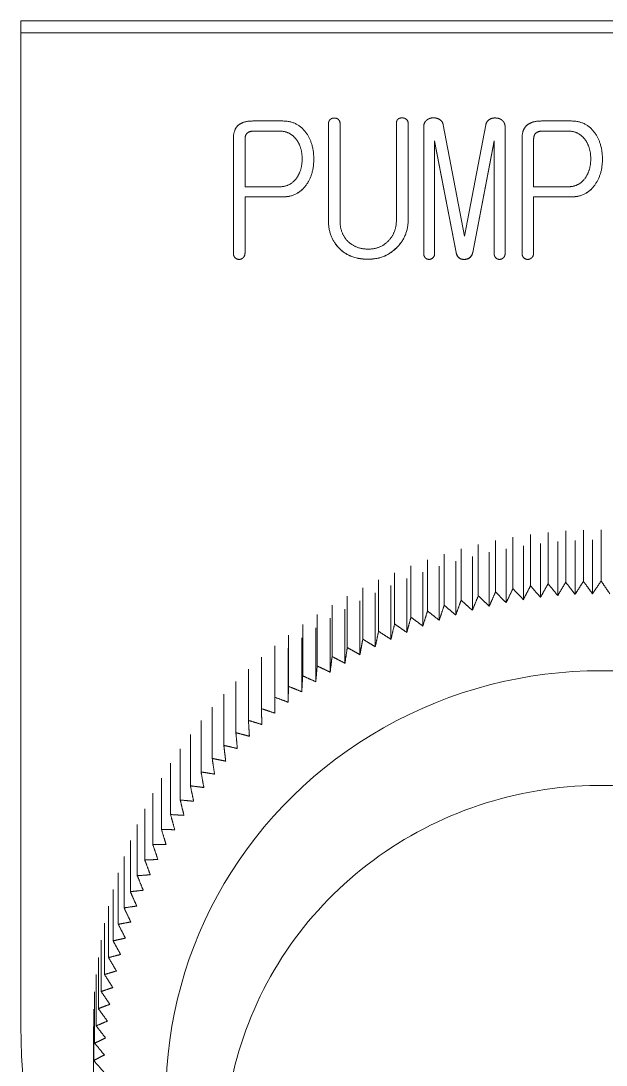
# Model space of a CAD drawing. Header units: millimetres. Extents: x 4969 to 37601, y -771 to 6478.
# Drawn here: x 28361.99 to 28382.16, y 1247.66 to 1283.65 of the extents above; entities that cross this region are included whole.
import ezdxf

# ---------------------------------------------------------------- set-up
doc = ezdxf.new("R2010")
doc.units = ezdxf.units.MM
doc.header["$LTSCALE"] = 7
doc.header["$MEASUREMENT"] = 0
doc.layers.add('REMOTE BOX ASSY(OP)$0$가시적인 것(ISO)', color=3, linetype='CONTINUOUS', lineweight=5)

msp = doc.modelspace()

# ---------------------------------------------------------------- linework, layer by layer
at = {"layer": 'REMOTE BOX ASSY(OP)$0$가시적인 것(ISO)'}
for p, q in [((28361.992, 1283.23, -0.01), (28361.992, 1283.645, -0.01)), ((28361.992, 1283.645, -0.01), (28401.992, 1283.645, -0.01)), ((28361.992, 1283.23, -0.01), (28401.992, 1283.23, -0.01)), ((28361.992, 1248.994, -0.01), (28361.992, 1283.23, -0.01)), ((28369.989, 1280.196, -0.01), (28371.019, 1280.196, -0.01)), ((28372.593, 1276.763, -0.01), (28372.593, 1280.095, -0.01)), ((28372.994, 1280.095, -0.01), (28372.994, 1276.75, -0.01)), ((28374.937, 1276.807, -0.01), (28374.937, 1280.133, -0.01)), ((28375.339, 1280.12, -0.01), (28375.339, 1276.776, -0.01)), ((28375.876, 1275.623, -0.01), (28375.876, 1279.994, -0.01)), ((28376.55, 1280.063, -0.01), (28377.282, 1276.224, -0.01)), ((28377.282, 1276.224, -0.01), (28378.014, 1280.063, -0.01)), ((28378.681, 1279.994, -0.01), (28378.681, 1275.623, -0.01)), ((28379.937, 1280.196, -0.01), (28380.967, 1280.196, -0.01)), ((28369.316, 1275.648, -0.01), (28369.316, 1279.576, -0.01)), ((28369.717, 1279.563, -0.01), (28369.717, 1279.565, -0.01)), ((28369.717, 1279.563, -0.01), (28369.717, 1277.929, -0.01)), ((28370.902, 1279.85, -0.01), (28370.041, 1279.85, -0.01)), ((28370.902, 1279.848, -0.01), (28370.041, 1279.848, -0.01)), ((28379.264, 1275.648, -0.01), (28379.264, 1279.576, -0.01)), ((28379.665, 1279.563, -0.01), (28379.665, 1279.565, -0.01)), ((28379.665, 1279.563, -0.01), (28379.665, 1277.929, -0.01)), ((28380.851, 1279.85, -0.01), (28379.989, 1279.85, -0.01)), ((28380.851, 1279.848, -0.01), (28379.989, 1279.848, -0.01)), ((28376.252, 1279.506, -0.01), (28376.252, 1279.508, -0.01)), ((28376.997, 1275.663, -0.01), (28376.252, 1279.508, -0.01)), ((28376.252, 1279.506, -0.01), (28376.252, 1275.623, -0.01)), ((28376.997, 1275.661, -0.01), (28376.252, 1279.506, -0.01)), ((28378.305, 1279.508, -0.01), (28377.567, 1275.663, -0.01)), ((28378.305, 1279.506, -0.01), (28377.567, 1275.661, -0.01)), ((28378.305, 1279.506, -0.01), (28378.305, 1279.508, -0.01)), ((28378.305, 1275.623, -0.01), (28378.305, 1279.506, -0.01)), ((28371.686, 1278.885, -0.01), (28371.686, 1278.887, -0.01)), ((28381.634, 1278.885, -0.01), (28381.634, 1278.887, -0.01)), ((28369.717, 1277.929, -0.01), (28370.902, 1277.929, -0.01)), ((28379.665, 1277.929, -0.01), (28380.851, 1277.929, -0.01)), ((28369.717, 1277.58, -0.01), (28369.717, 1277.582, -0.01)), ((28371.019, 1277.582, -0.01), (28369.717, 1277.582, -0.01)), ((28369.717, 1277.58, -0.01), (28369.717, 1275.648, -0.01)), ((28371.019, 1277.58, -0.01), (28369.717, 1277.58, -0.01)), ((28379.665, 1277.58, -0.01), (28379.665, 1277.582, -0.01)), ((28380.967, 1277.582, -0.01), (28379.665, 1277.582, -0.01)), ((28379.665, 1277.58, -0.01), (28379.665, 1275.648, -0.01)), ((28380.967, 1277.58, -0.01), (28379.665, 1277.58, -0.01)), ((28377.567, 1275.661, -0.01), (28377.567, 1275.663, -0.01)), ((28369.374, 1275.483, -0.01), (28369.374, 1275.485, -0.01)), ((28376.187, 1275.477, -0.01), (28376.187, 1275.479, -0.01)), ((28377.275, 1275.426, -0.01), (28377.275, 1275.428, -0.01)), ((28378.616, 1275.477, -0.01), (28378.616, 1275.479, -0.01)), ((28379.322, 1275.483, -0.01), (28379.322, 1275.485, -0.01)), ((28378.953, 1265.852, -0.01), (28378.953, 1264.085, -0.01)), ((28379.556, 1265.945, -0.01), (28379.556, 1264.178, -0.01)), ((28380.162, 1266.018, -0.01), (28380.162, 1264.251, -0.01)), ((28380.771, 1266.07, -0.01), (28380.771, 1264.303, -0.01)), ((28381.381, 1266.102, -0.01), (28381.381, 1264.334, -0.01)), ((28381.992, 1266.112, -0.01), (28381.992, 1264.345, -0.01)), ((28377.758, 1265.604, -0.01), (28377.758, 1263.836, -0.01)), ((28378.353, 1265.738, -0.01), (28378.353, 1263.971, -0.01)), ((28379.31, 1265.559, -0.01), (28379.31, 1263.701, -0.01)), ((28379.902, 1265.641, -0.01), (28379.902, 1263.782, -0.01)), ((28380.497, 1265.702, -0.01), (28380.497, 1263.843, -0.01)), ((28381.094, 1265.743, -0.01), (28381.094, 1263.884, -0.01)), ((28381.692, 1265.763, -0.01), (28381.692, 1263.905, -0.01)), ((28376.584, 1265.274, -0.01), (28376.584, 1263.507, -0.01)), ((28377.168, 1265.449, -0.01), (28377.168, 1263.682, -0.01)), ((28377.554, 1265.194, -0.01), (28377.554, 1263.336, -0.01)), ((28378.135, 1265.336, -0.01), (28378.135, 1263.477, -0.01)), ((28378.72, 1265.458, -0.01), (28378.72, 1263.599, -0.01)), ((28375.436, 1264.866, -0.01), (28375.436, 1263.098, -0.01)), ((28376.006, 1265.08, -0.01), (28376.006, 1263.313, -0.01)), ((28376.41, 1264.852, -0.01), (28376.41, 1262.994, -0.01)), ((28376.979, 1265.033, -0.01), (28376.979, 1263.174, -0.01)), ((28374.874, 1264.632, -0.01), (28374.874, 1262.865, -0.01)), ((28375.292, 1264.433, -0.01), (28375.292, 1262.574, -0.01)), ((28375.847, 1264.652, -0.01), (28375.847, 1262.793, -0.01)), ((28373.776, 1264.108, -0.01), (28373.776, 1262.341, -0.01)), ((28374.32, 1264.38, -0.01), (28374.32, 1262.612, -0.01)), ((28374.746, 1264.194, -0.01), (28374.746, 1262.336, -0.01)), ((28373.242, 1263.819, -0.01), (28373.242, 1262.052, -0.01)), ((28374.208, 1263.938, -0.01), (28374.208, 1262.079, -0.01)), ((28372.718, 1263.511, -0.01), (28372.718, 1261.744, -0.01)), ((28373.161, 1263.37, -0.01), (28373.161, 1261.512, -0.01)), ((28373.679, 1263.663, -0.01), (28373.679, 1261.805, -0.01)), ((28372.206, 1263.186, -0.01), (28372.206, 1261.418, -0.01)), ((28372.653, 1263.06, -0.01), (28372.653, 1261.202, -0.01)), ((28371.705, 1262.843, -0.01), (28371.705, 1261.076, -0.01)), ((28372.157, 1262.733, -0.01), (28372.157, 1260.874, -0.01)), ((28371.218, 1262.483, -0.01), (28371.218, 1260.716, -0.01)), ((28371.673, 1262.389, -0.01), (28371.673, 1260.53, -0.01)), ((28370.743, 1262.107, -0.01), (28370.743, 1260.34, -0.01)), ((28371.201, 1262.028, -0.01), (28371.201, 1260.17, -0.01)), ((28370.282, 1261.715, -0.01), (28370.282, 1259.948, -0.01)), ((28369.835, 1261.308, -0.01), (28369.835, 1259.541, -0.01)), ((28369.403, 1260.885, -0.01), (28369.403, 1259.118, -0.01)), ((28368.987, 1260.448, -0.01), (28368.987, 1258.681, -0.01)), ((28368.586, 1259.997, -0.01), (28368.586, 1258.23, -0.01)), ((28368.202, 1259.533, -0.01), (28368.202, 1257.766, -0.01)), ((28367.834, 1259.056, -0.01), (28367.834, 1257.289, -0.01)), ((28367.484, 1258.567, -0.01), (28367.484, 1256.799, -0.01)), ((28367.151, 1258.065, -0.01), (28367.151, 1256.298, -0.01)), ((28366.836, 1257.553, -0.01), (28366.836, 1255.786, -0.01)), ((28366.54, 1257.031, -0.01), (28366.54, 1255.263, -0.01)), ((28366.263, 1256.498, -0.01), (28366.263, 1254.731, -0.01)), ((28366.005, 1255.957, -0.01), (28366.005, 1254.19, -0.01)), ((28365.766, 1255.407, -0.01), (28365.766, 1253.64, -0.01)), ((28365.547, 1254.849, -0.01), (28365.547, 1253.082, -0.01)), ((28365.348, 1254.284, -0.01), (28365.348, 1252.517, -0.01)), ((28365.17, 1253.713, -0.01), (28365.17, 1251.945, -0.01)), ((28365.012, 1253.136, -0.01), (28365.012, 1251.368, -0.01)), ((28364.874, 1252.553, -0.01), (28364.874, 1250.786, -0.01)), ((28364.758, 1251.967, -0.01), (28364.758, 1250.2, -0.01)), ((28364.662, 1251.377, -0.01), (28364.662, 1249.61, -0.01)), ((28364.588, 1250.784, -0.01), (28364.588, 1249.017, -0.01)), ((28364.534, 1250.189, -0.01), (28364.534, 1248.421, -0.01)), ((28364.502, 1249.592, -0.01), (28364.502, 1247.825, -0.01)), ((28364.492, 1248.994, -0.01), (28364.492, 1247.227, -0.01))]:
    msp.add_line(p, q, dxfattribs=at)
for centre, major_axis, start_param, end_param in [((28381.992, 1246.583, -0.01), (15, 0), 0, 3.141593), ((28381.992, 1248.994, -0.01), (20, 0), 3.141593, 6.283185)]:
    msp.add_ellipse(centre, major_axis=major_axis, ratio=0.978148, start_param=start_param, end_param=end_param, dxfattribs=at)
for points in [[(28372.593, 1280.095, -0.01), (28372.593, 1280.19, -0.01), (28372.651, 1280.247, -0.01)], [(28372.651, 1280.247, -0.01), (28372.709, 1280.298, -0.01), (28372.794, 1280.298, -0.01)], [(28372.794, 1280.298, -0.01), (28372.871, 1280.298, -0.01), (28372.93, 1280.254, -0.01)], [(28372.93, 1280.254, -0.01), (28372.994, 1280.196, -0.01), (28372.994, 1280.095, -0.01)], [(28374.937, 1280.133, -0.01), (28374.937, 1280.216, -0.01), (28374.996, 1280.266, -0.01)], [(28374.996, 1280.266, -0.01), (28375.054, 1280.304, -0.01), (28375.138, 1280.304, -0.01)], [(28375.138, 1280.304, -0.01), (28375.216, 1280.304, -0.01), (28375.274, 1280.254, -0.01)], [(28375.274, 1280.254, -0.01), (28375.339, 1280.209, -0.01), (28375.339, 1280.12, -0.01)], [(28375.967, 1280.216, -0.01), (28376.051, 1280.292, -0.01), (28376.181, 1280.304, -0.01)], [(28376.181, 1280.304, -0.01), (28376.31, 1280.311, -0.01), (28376.414, 1280.254, -0.01)], [(28376.414, 1280.254, -0.01), (28376.524, 1280.19, -0.01), (28376.55, 1280.063, -0.01)], [(28378.014, 1280.063, -0.01), (28378.04, 1280.184, -0.01), (28378.15, 1280.254, -0.01)], [(28378.15, 1280.254, -0.01), (28378.247, 1280.311, -0.01), (28378.376, 1280.298, -0.01)], [(28378.376, 1280.298, -0.01), (28378.5, 1280.292, -0.01), (28378.584, 1280.216, -0.01)], [(28369.316, 1279.576, -0.01), (28369.316, 1279.88, -0.01), (28369.465, 1280.032, -0.01)], [(28369.465, 1280.032, -0.01), (28369.633, 1280.196, -0.01), (28369.989, 1280.196, -0.01)], [(28371.019, 1280.196, -0.01), (28371.531, 1280.196, -0.01), (28371.822, 1279.791, -0.01)], [(28375.876, 1279.994, -0.01), (28375.876, 1280.133, -0.01), (28375.967, 1280.216, -0.01)], [(28378.584, 1280.216, -0.01), (28378.681, 1280.133, -0.01), (28378.681, 1279.994, -0.01)], [(28379.264, 1279.576, -0.01), (28379.264, 1279.88, -0.01), (28379.413, 1280.032, -0.01)], [(28379.413, 1280.032, -0.01), (28379.581, 1280.196, -0.01), (28379.937, 1280.196, -0.01)], [(28380.967, 1280.196, -0.01), (28381.479, 1280.196, -0.01), (28381.77, 1279.791, -0.01)], [(28369.782, 1279.768, -0.01), (28369.717, 1279.698, -0.01), (28369.717, 1279.565, -0.01)], [(28369.782, 1279.766, -0.01), (28369.717, 1279.696, -0.01), (28369.717, 1279.563, -0.01)], [(28370.041, 1279.85, -0.01), (28369.86, 1279.85, -0.01), (28369.782, 1279.768, -0.01)], [(28370.041, 1279.848, -0.01), (28369.86, 1279.848, -0.01), (28369.782, 1279.766, -0.01)], [(28371.492, 1279.552, -0.01), (28371.272, 1279.85, -0.01), (28370.902, 1279.85, -0.01)], [(28371.492, 1279.55, -0.01), (28371.272, 1279.848, -0.01), (28370.902, 1279.848, -0.01)], [(28371.686, 1278.887, -0.01), (28371.686, 1279.286, -0.01), (28371.492, 1279.552, -0.01)], [(28371.686, 1278.885, -0.01), (28371.686, 1279.284, -0.01), (28371.492, 1279.55, -0.01)], [(28371.822, 1279.791, -0.01), (28372.088, 1279.424, -0.01), (28372.088, 1278.879, -0.01)], [(28379.73, 1279.768, -0.01), (28379.665, 1279.698, -0.01), (28379.665, 1279.565, -0.01)], [(28379.73, 1279.766, -0.01), (28379.665, 1279.696, -0.01), (28379.665, 1279.563, -0.01)], [(28379.989, 1279.85, -0.01), (28379.808, 1279.85, -0.01), (28379.73, 1279.768, -0.01)], [(28379.989, 1279.848, -0.01), (28379.808, 1279.848, -0.01), (28379.73, 1279.766, -0.01)], [(28381.44, 1279.552, -0.01), (28381.22, 1279.85, -0.01), (28380.851, 1279.85, -0.01)], [(28381.44, 1279.55, -0.01), (28381.22, 1279.848, -0.01), (28380.851, 1279.848, -0.01)], [(28381.634, 1278.887, -0.01), (28381.634, 1279.286, -0.01), (28381.44, 1279.552, -0.01)], [(28381.634, 1278.885, -0.01), (28381.634, 1279.284, -0.01), (28381.44, 1279.55, -0.01)], [(28381.77, 1279.791, -0.01), (28382.036, 1279.424, -0.01), (28382.036, 1278.879, -0.01)], [(28371.492, 1278.226, -0.01), (28371.686, 1278.499, -0.01), (28371.686, 1278.885, -0.01)], [(28372.088, 1278.879, -0.01), (28372.088, 1278.347, -0.01), (28371.822, 1277.986, -0.01)], [(28372.088, 1278.879, -0.01), (28372.087, 1278.348, -0.01), (28371.822, 1277.988, -0.01)], [(28381.44, 1278.226, -0.01), (28381.634, 1278.499, -0.01), (28381.634, 1278.885, -0.01)], [(28382.036, 1278.879, -0.01), (28382.036, 1278.347, -0.01), (28381.77, 1277.986, -0.01)], [(28382.036, 1278.879, -0.01), (28382.035, 1278.348, -0.01), (28381.77, 1277.988, -0.01)], [(28370.902, 1277.929, -0.01), (28371.272, 1277.929, -0.01), (28371.492, 1278.226, -0.01)], [(28380.851, 1277.929, -0.01), (28381.22, 1277.929, -0.01), (28381.44, 1278.226, -0.01)], [(28371.822, 1277.988, -0.01), (28371.531, 1277.582, -0.01), (28371.019, 1277.582, -0.01)], [(28371.822, 1277.986, -0.01), (28371.531, 1277.58, -0.01), (28371.019, 1277.58, -0.01)], [(28381.77, 1277.988, -0.01), (28381.479, 1277.582, -0.01), (28380.967, 1277.582, -0.01)], [(28381.77, 1277.986, -0.01), (28381.479, 1277.58, -0.01), (28380.967, 1277.58, -0.01)], [(28372.93, 1275.846, -0.01), (28372.593, 1276.214, -0.01), (28372.593, 1276.765, -0.01)], [(28372.93, 1275.844, -0.01), (28372.593, 1276.212, -0.01), (28372.593, 1276.763, -0.01)], [(28372.994, 1276.75, -0.01), (28372.994, 1276.313, -0.01), (28373.266, 1276.047, -0.01)], [(28374.659, 1276.066, -0.01), (28374.937, 1276.351, -0.01), (28374.937, 1276.807, -0.01)], [(28375.339, 1276.778, -0.01), (28375.339, 1276.233, -0.01), (28374.957, 1275.846, -0.01)], [(28375.339, 1276.776, -0.01), (28375.339, 1276.231, -0.01), (28374.957, 1275.844, -0.01)], [(28373.266, 1276.047, -0.01), (28373.538, 1275.781, -0.01), (28373.966, 1275.781, -0.01)], [(28373.966, 1275.781, -0.01), (28374.387, 1275.781, -0.01), (28374.659, 1276.066, -0.01)], [(28369.374, 1275.485, -0.01), (28369.316, 1275.549, -0.01), (28369.316, 1275.65, -0.01)], [(28369.374, 1275.483, -0.01), (28369.316, 1275.546, -0.01), (28369.316, 1275.648, -0.01)], [(28369.717, 1275.65, -0.01), (28369.717, 1275.549, -0.01), (28369.652, 1275.485, -0.01)], [(28369.717, 1275.648, -0.01), (28369.717, 1275.546, -0.01), (28369.652, 1275.483, -0.01)], [(28373.959, 1275.435, -0.01), (28373.299, 1275.435, -0.01), (28372.93, 1275.846, -0.01)], [(28373.959, 1275.432, -0.01), (28373.299, 1275.432, -0.01), (28372.93, 1275.844, -0.01)], [(28374.957, 1275.846, -0.01), (28374.562, 1275.435, -0.01), (28373.959, 1275.435, -0.01)], [(28374.957, 1275.844, -0.01), (28374.562, 1275.432, -0.01), (28373.959, 1275.432, -0.01)], [(28375.935, 1275.479, -0.01), (28375.876, 1275.536, -0.01), (28375.876, 1275.625, -0.01)], [(28375.935, 1275.477, -0.01), (28375.876, 1275.534, -0.01), (28375.876, 1275.623, -0.01)], [(28376.252, 1275.625, -0.01), (28376.252, 1275.536, -0.01), (28376.187, 1275.479, -0.01)], [(28376.252, 1275.623, -0.01), (28376.252, 1275.534, -0.01), (28376.187, 1275.477, -0.01)], [(28377.275, 1275.428, -0.01), (28377.042, 1275.422, -0.01), (28376.997, 1275.663, -0.01)], [(28377.275, 1275.426, -0.01), (28377.042, 1275.42, -0.01), (28376.997, 1275.661, -0.01)], [(28377.567, 1275.663, -0.01), (28377.502, 1275.428, -0.01), (28377.275, 1275.428, -0.01)], [(28377.567, 1275.661, -0.01), (28377.502, 1275.426, -0.01), (28377.275, 1275.426, -0.01)], [(28378.363, 1275.479, -0.01), (28378.305, 1275.536, -0.01), (28378.305, 1275.625, -0.01)], [(28378.363, 1275.477, -0.01), (28378.305, 1275.534, -0.01), (28378.305, 1275.623, -0.01)], [(28378.681, 1275.625, -0.01), (28378.681, 1275.536, -0.01), (28378.616, 1275.479, -0.01)], [(28378.681, 1275.623, -0.01), (28378.681, 1275.534, -0.01), (28378.616, 1275.477, -0.01)], [(28379.322, 1275.485, -0.01), (28379.264, 1275.549, -0.01), (28379.264, 1275.65, -0.01)], [(28379.322, 1275.483, -0.01), (28379.264, 1275.546, -0.01), (28379.264, 1275.648, -0.01)], [(28379.665, 1275.65, -0.01), (28379.665, 1275.549, -0.01), (28379.601, 1275.485, -0.01)], [(28379.665, 1275.648, -0.01), (28379.665, 1275.546, -0.01), (28379.601, 1275.483, -0.01)], [(28369.516, 1275.428, -0.01), (28369.432, 1275.428, -0.01), (28369.374, 1275.485, -0.01)], [(28369.516, 1275.426, -0.01), (28369.432, 1275.426, -0.01), (28369.374, 1275.483, -0.01)], [(28369.652, 1275.485, -0.01), (28369.594, 1275.428, -0.01), (28369.516, 1275.428, -0.01)], [(28369.652, 1275.483, -0.01), (28369.594, 1275.426, -0.01), (28369.516, 1275.426, -0.01)], [(28376.064, 1275.428, -0.01), (28375.987, 1275.428, -0.01), (28375.935, 1275.479, -0.01)], [(28376.064, 1275.426, -0.01), (28375.987, 1275.426, -0.01), (28375.935, 1275.477, -0.01)], [(28376.187, 1275.479, -0.01), (28376.136, 1275.428, -0.01), (28376.064, 1275.428, -0.01)], [(28376.187, 1275.477, -0.01), (28376.136, 1275.426, -0.01), (28376.064, 1275.426, -0.01)], [(28378.493, 1275.428, -0.01), (28378.415, 1275.428, -0.01), (28378.363, 1275.479, -0.01)], [(28378.493, 1275.426, -0.01), (28378.415, 1275.426, -0.01), (28378.363, 1275.477, -0.01)], [(28378.616, 1275.479, -0.01), (28378.564, 1275.428, -0.01), (28378.493, 1275.428, -0.01)], [(28378.616, 1275.477, -0.01), (28378.564, 1275.426, -0.01), (28378.493, 1275.426, -0.01)], [(28379.465, 1275.428, -0.01), (28379.38, 1275.428, -0.01), (28379.322, 1275.485, -0.01)], [(28379.465, 1275.426, -0.01), (28379.38, 1275.426, -0.01), (28379.322, 1275.483, -0.01)], [(28379.601, 1275.485, -0.01), (28379.542, 1275.428, -0.01), (28379.465, 1275.428, -0.01)], [(28379.601, 1275.483, -0.01), (28379.542, 1275.426, -0.01), (28379.465, 1275.426, -0.01)]]:
    msp.add_open_spline(points, degree=2, dxfattribs=at)
for points, weights in [([(28378.953, 1264.085, -0.01), (28378.835, 1263.839, -0.01), (28378.72, 1263.599, -0.01)], [1, 1.0001030976, 1.00002561969]), ([(28379.31, 1263.701, -0.01), (28379.133, 1263.89, -0.01), (28378.953, 1264.085, -0.01)], [1.00002561969, 1.0001030976, 1]), ([(28379.556, 1264.178, -0.01), (28379.432, 1263.937, -0.01), (28379.31, 1263.701, -0.01)], [1, 1.00010309761, 1.00002561969]), ([(28379.902, 1263.782, -0.01), (28379.731, 1263.978, -0.01), (28379.556, 1264.178, -0.01)], [1.00002561969, 1.0001030976, 1]), ([(28380.162, 1264.251, -0.01), (28380.031, 1264.014, -0.01), (28379.902, 1263.782, -0.01)], [1, 1.0001030976, 1.00002561969]), ([(28380.497, 1263.843, -0.01), (28380.332, 1264.045, -0.01), (28380.162, 1264.251, -0.01)], [1.00002561969, 1.00010309761, 1]), ([(28380.771, 1264.303, -0.01), (28380.633, 1264.071, -0.01), (28380.497, 1263.843, -0.01)], [1, 1.0001030976, 1.00002561969]), ([(28381.094, 1263.884, -0.01), (28380.934, 1264.091, -0.01), (28380.771, 1264.303, -0.01)], [1.00002561969, 1.00010309761, 1]), ([(28381.381, 1264.334, -0.01), (28381.236, 1264.107, -0.01), (28381.094, 1263.884, -0.01)], [1, 1.0001030976, 1.00002561969]), ([(28381.692, 1263.905, -0.01), (28381.538, 1264.117, -0.01), (28381.381, 1264.334, -0.01)], [1.00002561969, 1.0001030976, 1]), ([(28381.992, 1264.345, -0.01), (28381.841, 1264.122, -0.01), (28381.692, 1263.905, -0.01)], [1, 1.00010309762, 1.00002561969]), ([(28382.291, 1263.905, -0.01), (28382.143, 1264.122, -0.01), (28381.992, 1264.345, -0.01)], [1.00002561969, 1.00010309761, 1]), ([(28377.168, 1263.682, -0.01), (28377.072, 1263.425, -0.01), (28376.979, 1263.174, -0.01)], [1, 1.0001030976, 1.00002561969]), ([(28377.554, 1263.336, -0.01), (28377.363, 1263.507, -0.01), (28377.168, 1263.682, -0.01)], [1.00002561969, 1.00010309761, 1]), ([(28377.758, 1263.836, -0.01), (28377.655, 1263.583, -0.01), (28377.554, 1263.336, -0.01)], [1, 1.0001030976, 1.00002561969]), ([(28378.135, 1263.477, -0.01), (28377.948, 1263.655, -0.01), (28377.758, 1263.836, -0.01)], [1.00002561969, 1.0001030976, 1]), ([(28378.353, 1263.971, -0.01), (28378.243, 1263.721, -0.01), (28378.135, 1263.477, -0.01)], [1, 1.0001030976, 1.00002561969]), ([(28378.72, 1263.599, -0.01), (28378.539, 1263.783, -0.01), (28378.353, 1263.971, -0.01)], [1.00002561969, 1.0001030976, 1]), ([(28376.584, 1263.507, -0.01), (28376.496, 1263.247, -0.01), (28376.41, 1262.994, -0.01)], [1, 1.0001030976, 1.00002561969]), ([(28376.979, 1263.174, -0.01), (28376.783, 1263.339, -0.01), (28376.584, 1263.507, -0.01)], [1.00002561969, 1.0001030976, 1]), ([(28375.436, 1263.098, -0.01), (28375.363, 1262.833, -0.01), (28375.292, 1262.574, -0.01)], [1, 1.0001030976, 1.00002561969]), ([(28375.847, 1262.793, -0.01), (28375.644, 1262.944, -0.01), (28375.436, 1263.098, -0.01)], [1.00002561969, 1.0001030976, 1]), ([(28376.006, 1263.313, -0.01), (28375.926, 1263.05, -0.01), (28375.847, 1262.793, -0.01)], [1, 1.00010309761, 1.00002561969]), ([(28376.41, 1262.994, -0.01), (28376.21, 1263.151, -0.01), (28376.006, 1263.313, -0.01)], [1.00002561968, 1.00010309759, 1]), ([(28374.32, 1262.612, -0.01), (28374.263, 1262.343, -0.01), (28374.208, 1262.079, -0.01)], [1, 1.00010309762, 1.00002561969]), ([(28374.746, 1262.336, -0.01), (28374.535, 1262.472, -0.01), (28374.32, 1262.612, -0.01)], [1.00002561969, 1.0001030976, 1]), ([(28374.874, 1262.865, -0.01), (28374.809, 1262.597, -0.01), (28374.746, 1262.336, -0.01)], [1, 1.0001030976, 1.00002561969]), ([(28375.292, 1262.574, -0.01), (28375.085, 1262.718, -0.01), (28374.874, 1262.865, -0.01)], [1.00002561969, 1.0001030976, 1]), ([(28373.776, 1262.341, -0.01), (28373.727, 1262.07, -0.01), (28373.679, 1261.805, -0.01)], [1, 1.00010309761, 1.00002561969]), ([(28374.208, 1262.079, -0.01), (28373.994, 1262.209, -0.01), (28373.776, 1262.341, -0.01)], [1.00002561969, 1.0001030976, 1]), ([(28373.242, 1262.052, -0.01), (28373.201, 1261.779, -0.01), (28373.161, 1261.512, -0.01)], [1, 1.0001030976, 1.00002561969]), ([(28373.679, 1261.805, -0.01), (28373.463, 1261.926, -0.01), (28373.242, 1262.052, -0.01)], [1.00002561969, 1.0001030976, 1]), ([(28372.718, 1261.744, -0.01), (28372.685, 1261.47, -0.01), (28372.653, 1261.202, -0.01)], [1, 1.0001030976, 1.00002561969]), ([(28373.161, 1261.512, -0.01), (28372.942, 1261.626, -0.01), (28372.718, 1261.744, -0.01)], [1.00002561969, 1.0001030976, 1]), ([(28372.206, 1261.418, -0.01), (28372.181, 1261.143, -0.01), (28372.157, 1260.874, -0.01)], [1, 1.0001030976, 1.00002561969]), ([(28372.653, 1261.202, -0.01), (28372.432, 1261.309, -0.01), (28372.206, 1261.418, -0.01)], [1.00002561969, 1.00010309761, 1]), ([(28371.705, 1261.076, -0.01), (28371.689, 1260.8, -0.01), (28371.673, 1260.53, -0.01)], [1, 1.00010309761, 1.00002561969]), ([(28372.157, 1260.874, -0.01), (28371.934, 1260.974, -0.01), (28371.705, 1261.076, -0.01)], [1.00002561969, 1.0001030976, 1]), ([(28371.218, 1260.716, -0.01), (28371.209, 1260.44, -0.01), (28371.201, 1260.17, -0.01)], [1, 1.0001030976, 1.00002561969]), ([(28371.673, 1260.53, -0.01), (28371.448, 1260.622, -0.01), (28371.218, 1260.716, -0.01)], [1.00002561969, 1.0001030976, 1]), ([(28370.743, 1260.34, -0.01), (28370.743, 1260.064, -0.01), (28370.743, 1259.793, -0.01)], [1, 1.0001030976, 1.00002561969]), ([(28371.201, 1260.17, -0.01), (28370.975, 1260.254, -0.01), (28370.743, 1260.34, -0.01)], [1.00002561969, 1.00010309761, 1]), ([(28370.282, 1259.948, -0.01), (28370.29, 1259.672, -0.01), (28370.298, 1259.402, -0.01)], [1, 1.00010309761, 1.00002561969]), ([(28370.743, 1259.793, -0.01), (28370.515, 1259.87, -0.01), (28370.282, 1259.948, -0.01)], [1.00002561969, 1.0001030976, 1]), ([(28369.835, 1259.541, -0.01), (28369.852, 1259.265, -0.01), (28369.868, 1258.995, -0.01)], [1, 1.0001030976, 1.00002561969]), ([(28370.298, 1259.402, -0.01), (28370.069, 1259.47, -0.01), (28369.835, 1259.541, -0.01)], [1.00002561969, 1.0001030976, 1]), ([(28369.403, 1259.118, -0.01), (28369.428, 1258.843, -0.01), (28369.452, 1258.574, -0.01)], [1, 1.00010309761, 1.00002561969]), ([(28369.868, 1258.995, -0.01), (28369.638, 1259.056, -0.01), (28369.403, 1259.118, -0.01)], [1.00002561969, 1.00010309761, 1]), ([(28368.987, 1258.681, -0.01), (28369.019, 1258.407, -0.01), (28369.051, 1258.139, -0.01)], [1, 1.0001030976, 1.00002561969]), ([(28369.452, 1258.574, -0.01), (28369.222, 1258.627, -0.01), (28368.987, 1258.681, -0.01)], [1.00002561969, 1.00010309761, 1]), ([(28368.586, 1258.23, -0.01), (28368.627, 1257.957, -0.01), (28368.667, 1257.691, -0.01)], [1, 1.0001030976, 1.00002561969]), ([(28369.051, 1258.139, -0.01), (28368.821, 1258.184, -0.01), (28368.586, 1258.23, -0.01)], [1.00002561969, 1.0001030976, 1]), ([(28368.202, 1257.766, -0.01), (28368.25, 1257.494, -0.01), (28368.298, 1257.229, -0.01)], [1, 1.0001030976, 1.00002561969]), ([(28368.667, 1257.691, -0.01), (28368.437, 1257.727, -0.01), (28368.202, 1257.766, -0.01)], [1.00002561969, 1.0001030976, 1]), ([(28367.834, 1257.289, -0.01), (28367.891, 1257.019, -0.01), (28367.947, 1256.756, -0.01)], [1, 1.0001030976, 1.00002561969]), ([(28368.298, 1257.229, -0.01), (28368.069, 1257.258, -0.01), (28367.834, 1257.289, -0.01)], [1.00002561969, 1.0001030976, 1]), ([(28367.484, 1256.799, -0.01), (28367.548, 1256.532, -0.01), (28367.612, 1256.27, -0.01)], [1, 1.0001030976, 1.00002561969]), ([(28367.947, 1256.756, -0.01), (28367.717, 1256.777, -0.01), (28367.484, 1256.799, -0.01)], [1.00002561969, 1.00010309761, 1]), ([(28367.151, 1256.298, -0.01), (28367.224, 1256.033, -0.01), (28367.295, 1255.774, -0.01)], [1, 1.0001030976, 1.00002561969]), ([(28367.612, 1256.27, -0.01), (28367.384, 1256.284, -0.01), (28367.151, 1256.298, -0.01)], [1.00002561969, 1.0001030976, 1]), ([(28366.836, 1255.786, -0.01), (28366.917, 1255.523, -0.01), (28366.996, 1255.267, -0.01)], [1, 1.00010309761, 1.00002561969]), ([(28367.295, 1255.774, -0.01), (28367.068, 1255.78, -0.01), (28366.836, 1255.786, -0.01)], [1.00002561969, 1.00010309761, 1]), ([(28366.996, 1255.267, -0.01), (28366.77, 1255.265, -0.01), (28366.54, 1255.263, -0.01)], [1.00002561969, 1.0001030976, 1]), ([(28366.54, 1255.263, -0.01), (28366.628, 1255.004, -0.01), (28366.715, 1254.75, -0.01)], [1, 1.00010309762, 1.00002561969]), ([(28366.715, 1254.75, -0.01), (28366.491, 1254.74, -0.01), (28366.263, 1254.731, -0.01)], [1.00002561969, 1.00010309761, 1]), ([(28366.263, 1254.731, -0.01), (28366.358, 1254.475, -0.01), (28366.452, 1254.224, -0.01)], [1, 1.0001030976, 1.00002561969]), ([(28366.452, 1254.224, -0.01), (28366.231, 1254.207, -0.01), (28366.005, 1254.19, -0.01)], [1.00002561969, 1.00010309761, 1]), ([(28366.005, 1254.19, -0.01), (28366.108, 1253.936, -0.01), (28366.209, 1253.689, -0.01)], [1, 1.00010309761, 1.00002561969]), ([(28366.209, 1253.689, -0.01), (28365.99, 1253.664, -0.01), (28365.766, 1253.64, -0.01)], [1.00002561969, 1.0001030976, 1]), ([(28365.766, 1253.64, -0.01), (28365.876, 1253.39, -0.01), (28365.985, 1253.146, -0.01)], [1, 1.00010309761, 1.00002561969]), ([(28365.985, 1253.146, -0.01), (28365.768, 1253.114, -0.01), (28365.547, 1253.082, -0.01)], [1.00002561969, 1.0001030976, 1]), ([(28365.547, 1253.082, -0.01), (28365.665, 1252.836, -0.01), (28365.78, 1252.596, -0.01)], [1, 1.00010309761, 1.00002561969]), ([(28365.78, 1252.596, -0.01), (28365.566, 1252.557, -0.01), (28365.348, 1252.517, -0.01)], [1.00002561969, 1.0001030976, 1]), ([(28365.348, 1252.517, -0.01), (28365.473, 1252.275, -0.01), (28365.595, 1252.039, -0.01)], [1, 1.00010309761, 1.00002561969]), ([(28365.595, 1252.039, -0.01), (28365.384, 1251.993, -0.01), (28365.17, 1251.945, -0.01)], [1.00002561969, 1.0001030976, 1]), ([(28365.17, 1251.945, -0.01), (28365.301, 1251.708, -0.01), (28365.43, 1251.477, -0.01)], [1, 1.0001030976, 1.00002561969]), ([(28365.43, 1251.477, -0.01), (28365.223, 1251.423, -0.01), (28365.012, 1251.368, -0.01)], [1.00002561969, 1.0001030976, 1]), ([(28365.012, 1251.368, -0.01), (28365.15, 1251.136, -0.01), (28365.285, 1250.909, -0.01)], [1, 1.0001030976, 1.00002561969]), ([(28365.285, 1250.909, -0.01), (28365.082, 1250.848, -0.01), (28364.874, 1250.786, -0.01)], [1.00002561969, 1.0001030976, 1]), ([(28364.874, 1250.786, -0.01), (28365.019, 1250.559, -0.01), (28365.161, 1250.336, -0.01)], [1, 1.0001030976, 1.00002561969]), ([(28365.161, 1250.336, -0.01), (28364.961, 1250.268, -0.01), (28364.758, 1250.2, -0.01)], [1.00002561969, 1.0001030976, 1]), ([(28364.758, 1250.2, -0.01), (28364.909, 1249.977, -0.01), (28365.057, 1249.76, -0.01)], [1, 1.0001030976, 1.00002561969]), ([(28365.057, 1249.76, -0.01), (28364.861, 1249.685, -0.01), (28364.662, 1249.61, -0.01)], [1.00002561969, 1.0001030976, 1]), ([(28364.662, 1249.61, -0.01), (28364.819, 1249.392, -0.01), (28364.974, 1249.18, -0.01)], [1, 1.00010309759, 1.00002561969]), ([(28364.974, 1249.18, -0.01), (28364.783, 1249.099, -0.01), (28364.588, 1249.017, -0.01)], [1.00002561969, 1.00010309761, 1]), ([(28364.588, 1249.017, -0.01), (28364.751, 1248.805, -0.01), (28364.911, 1248.598, -0.01)], [1, 1.00010309761, 1.00002561969]), ([(28364.911, 1248.598, -0.01), (28364.725, 1248.51, -0.01), (28364.534, 1248.421, -0.01)], [1.00002561969, 1.00010309761, 1]), ([(28364.534, 1248.421, -0.01), (28364.704, 1248.215, -0.01), (28364.869, 1248.014, -0.01)], [1, 1.00010309761, 1.00002561969]), ([(28364.869, 1248.014, -0.01), (28364.688, 1247.92, -0.01), (28364.502, 1247.825, -0.01)], [1.00002561969, 1.0001030976, 1]), ([(28364.502, 1247.825, -0.01), (28364.677, 1247.624, -0.01), (28364.848, 1247.429, -0.01)], [1, 1.00010309761, 1.00002561969])]:
    msp.add_rational_spline(points, weights, degree=2, dxfattribs=at)
msp.add_open_spline([(28394.992, 1244.608, -0.01), (28394.992, 1245.964, -0.01), (28394.767, 1247.32, -0.01), (28393.891, 1249.895, -0.01), (28393.241, 1251.113, -0.01), (28391.579, 1253.286, -0.01), (28390.57, 1254.242, -0.01), (28388.295, 1255.792, -0.01), (28387.03, 1256.388, -0.01), (28384.374, 1257.16, -0.01), (28382.983, 1257.337, -0.01), (28380.215, 1257.255, -0.01), (28378.838, 1256.996, -0.01), (28376.237, 1256.07, -0.01), (28375.013, 1255.402, -0.01), (28372.841, 1253.725, -0.01), (28371.893, 1252.715, -0.01), (28370.369, 1250.453, -0.01), (28369.794, 1249.202, -0.01), (28369.141, 1246.824, -0.01), (28368.992, 1245.716, -0.01), (28368.992, 1244.608, -0.01)], degree=3, knots=[0, 0, 0, 0, 0.321159, 0.321159, 0.642065, 0.642065, 0.962346, 0.962346, 1.281932, 1.281932, 1.601016, 1.601016, 1.919945, 1.919945, 2.239101, 2.239101, 2.558808, 2.558808, 2.87922, 2.87922, 3.141593, 3.141593, 3.141593, 3.141593], dxfattribs=at)

doc.saveas('drawing.dxf')
